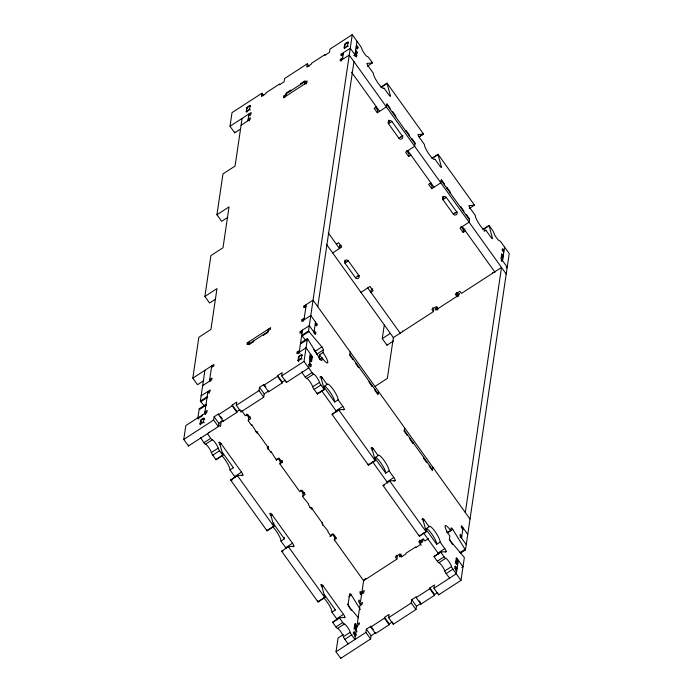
<?xml version="1.0" encoding="UTF-8"?>
<svg xmlns="http://www.w3.org/2000/svg" width="693" height="693" viewBox="0 0 693 693"><rect width="100%" height="100%" fill="white"/><g stroke="black" fill="none" stroke-linecap="round" stroke-linejoin="round"><path stroke-width="1.04" d="M265.8 386.859L264.033 384.398L259.494 387.344L264.206 393.91L263.721 397.176L241.034 411.893L236.322 405.327L236.807 402.053L232.268 404.998L236.98 411.564L236.859 412.387L223.241 421.214L218.538 414.639L218.659 413.825L214.12 416.77L218.823 423.336L218.347 426.602L188.47 445.98L183.766 439.414L185.802 425.597L197.903 417.749M203.699 380.7L197.522 384.71L192.81 378.144L198.848 337.292L210.941 329.444L216.978 288.6L204.877 296.448L209.581 303.014L215.636 299.09M204.877 296.448L210.906 255.596L223.007 247.748L229.036 206.904L216.935 214.752L221.647 221.318L227.694 217.394M216.935 214.752L222.973 173.908L235.074 166.06L242.108 118.399M240.012 129.383L234.719 132.822L230.007 126.247L232.016 112.63L261.893 93.26L263.652 95.721M188.47 445.98L188.6 445.114M234.719 132.822L234.84 131.965M199.237 408.731A2.763 0.563 57 0 1 199.679 409.39L206.488 404.972A2.763 0.563 57 0 0 206.046 404.314L199.237 408.731L197.756 418.763L202.295 415.817L202.408 415.003M204.227 405.769L200.814 401.741A2.763 0.563 57 0 1 200.355 401.143L204.911 370.296M201.455 421.734L200.572 420.504L203.976 418.295L203.447 421.855L202.616 422.739A2.417 0.528 -35.6 0 1 200.641 423.995L200.06 424.055L200.572 420.504A2.07 0.459 -35.6 0 1 202.365 418.789A2.07 0.459 -35.6 0 1 203.976 418.295L204.764 419.395M250.727 106.54L249.558 105.726A2.417 0.528 -35.6 0 0 247.583 106.991L246.734 107.926L246.214 111.426L246.803 112.249M200.641 437.655L203.881 442.749A2.763 0.563 57 0 0 205.449 444.265A5.527 1.117 57 0 1 208.567 447.306A5.527 1.117 57 0 1 211.365 452.529A2.763 0.563 57 0 0 212.76 455.136L216.077 459.754L222.877 455.336A2.763 0.563 57 0 0 222.851 455.015L219.395 442.273L218.546 442.827M209.459 381.193L211.72 365.878M247.912 120.799L248.917 113.99L250.173 115.74M250.138 105.717L249.619 109.225A2.07 0.459 -35.6 0 1 247.825 110.941A2.07 0.459 -35.6 0 1 246.214 111.426L249.619 109.225L250.208 110.04M207.415 433.48L210.689 438.331A2.763 0.563 57 0 0 212.249 439.856A5.527 1.117 57 0 1 215.367 442.896A5.527 1.117 57 0 1 218.174 448.111A2.763 0.563 57 0 0 219.568 450.719L222.877 455.336M218.347 426.602L213.635 420.036L214.12 416.77M261.893 93.26L261.408 96.526L265.947 93.59L266.069 92.767L279.677 83.94L279.556 84.754L284.095 81.817L284.58 78.543L307.268 63.834L309.035 66.294M221.249 420.954L220.469 426.264A2.763 0.563 57 0 1 218.78 424.896M223.241 421.214L223.363 420.391L218.823 423.336M236.859 412.387L232.146 405.812L232.268 404.998M268.182 330.734L270.443 329.27L270.686 327.633L247.245 342.836L247.003 344.473L249.272 343M285.949 94.646L283.68 96.119L283.437 97.756L306.878 82.554L307.12 80.916L304.851 82.389L306.029 84.026M249.532 341.354L249.03 344.638L253.569 341.692L253.69 340.878M285.724 96.275L286.183 93.018L290.722 90.073L290.601 90.887M241.034 411.893L241.121 411.278M263.522 334.494L263.401 335.317L267.94 332.371L268.434 329.097M300.433 84.511L300.554 83.697L305.093 80.752L304.625 84.009M263.721 397.176L259.009 390.609L259.494 387.344M307.268 63.834L306.782 67.1L311.322 64.154L311.443 63.34L325.052 54.513L324.93 55.327L329.47 52.391L329.955 49.116L352.261 34.65L360.282 45.833A2.763 0.563 57 0 1 361.685 48.441A5.527 1.117 57 0 0 364.483 53.664A5.527 1.117 57 0 0 367.602 56.705A2.763 0.563 57 0 1 369.161 58.221L372.47 62.838L367.264 66.294M309.589 355.111L310.724 354.383L308.714 367.992L286.408 382.467L281.696 375.892L282.181 372.626L277.642 375.571L282.354 382.138L282.233 382.952L268.615 391.788L263.912 385.213L264.033 384.398M257.519 431.73L257.285 433.368L251.646 424.523L251.524 425.337L248.389 420.963L248.865 417.697L246.353 414.18M268.615 391.788L268.702 391.224M282.233 382.952L277.521 376.386L277.642 375.571M267.983 446.327L267.749 447.964L270.885 452.347L271.006 451.524L276.646 460.369L276.879 458.74M286.408 382.467L286.547 381.548M302.469 496.335L305.197 494.568L302.053 490.194L299.783 491.666L279.903 463.929L280.267 461.486L281.774 460.498M299.454 350.589L297.184 352.061L296.942 353.699L306.02 347.808L312.3 356.566L312.058 358.203L310.776 359.026M314.232 330.622L315.809 332.805L315.566 334.442L309.286 325.684L300.208 331.575L299.965 333.203L302.235 331.73M304.227 318.252L301.957 319.724L301.715 321.361L310.793 315.471L317.073 324.229L316.831 325.866L315.263 323.674M470.027 519.092L313.054 300.156L303.984 306.037L303.742 307.675L306.011 306.202M342.68 57.857L340.41 59.329L340.168 60.958L349.246 55.076L506.219 274.012M355.206 53.196L356.774 55.388L356.531 57.025L350.251 48.267L341.173 54.149L340.939 55.787L343.2 54.314M279.903 463.929L282.172 462.465L282.415 460.828M299.289 358.082L298.51 356.99L301.914 354.781L301.377 358.342L300.554 359.225A2.417 0.528 -35.6 0 1 298.57 360.481L297.99 360.542L298.51 356.99A2.07 0.459 -35.6 0 1 300.303 355.275A2.07 0.459 -35.6 0 1 301.914 354.781L302.503 355.604M302.477 330.102L299.211 352.226L300 353.317M303.984 319.889L306.245 304.574M342.437 59.485L343.442 52.677M348.137 46.526L347.548 45.703L344.152 47.912A2.07 0.459 -35.6 0 0 345.764 47.427A2.07 0.459 -35.6 0 0 347.548 45.703L348.068 42.16L347.488 42.212A2.417 0.528 -35.6 0 0 345.512 43.468L344.664 44.413L344.152 47.912L344.742 48.735M302.018 371.691L301.914 372.41L305.223 377.027A2.763 0.563 57 0 0 306.782 378.543A5.527 1.117 57 0 1 309.901 381.583A5.527 1.117 57 0 1 312.699 386.807A2.763 0.563 57 0 0 314.102 389.414L317.411 394.031L324.22 389.613A2.763 0.563 57 0 0 324.185 389.293L320.738 376.55L319.889 377.105M324.22 389.613L320.911 384.996A2.763 0.563 57 0 1 319.508 382.389A5.527 1.117 57 0 0 316.71 377.174A5.527 1.117 57 0 0 313.591 374.133A2.763 0.563 57 0 1 312.032 372.609L304.01 361.425L307.38 338.591L300.571 343.009A2.763 0.563 57 0 1 301.013 343.667L307.822 339.249A2.763 0.563 57 0 0 307.38 338.591M319.638 359.615L322.184 357.96A9.208 1.862 57 0 0 327.824 362.534A9.208 1.862 57 0 0 322.99 352.512L323.371 349.922A2.763 0.563 57 0 0 321.924 346.916L308.957 331.601A2.763 0.563 57 0 1 308.498 331.011L352.261 34.65M313.998 332.25L315.506 322.046M317.766 306.722L353.958 61.642M356.973 41.216L354.963 54.834L353.828 55.57M309.996 366.926L310.854 366.372L311.088 364.735L309.52 362.552M310.741 361.885L311.59 361.33L311.833 359.702L310.265 357.51L309.416 358.064M355.665 50.069L357.233 52.261L356.99 53.889L355.422 51.706M356.41 45.028L357.978 47.219L357.735 48.856L356.167 46.665M319.057 358.35L319.586 354.721L322.99 352.512M322.184 357.96L321.803 360.542A2.763 0.563 57 0 1 320.114 359.173L307.822 339.249M339.96 245.244L339.475 248.51L328.257 232.865M345.071 260.178A2.07 1.975 8.4 0 0 345.331 260.672L344.967 263.123L355.431 277.72A2.07 1.975 8.4 0 0 358.316 278.257A2.07 1.975 8.4 0 0 358.835 275.511L348.371 260.914A2.07 1.975 8.4 0 0 345.495 260.377A2.07 1.975 8.4 0 0 344.967 263.123L348.371 260.914M311.937 507.631L311.703 509.268L308.558 504.885L308.68 504.071L302.806 496.864L303.283 493.589L300.797 490.116M389.899 108.818L390.02 108.004L386.876 103.621L386.399 106.887L377.321 112.777L377.685 110.326L375.173 106.817M322.401 522.227L322.167 523.865L328.04 531.072L327.919 531.895L331.055 536.269L331.297 534.632M350.208 351.975L349.722 355.24L352.867 359.615L352.98 358.801M388.972 120.443L388.487 123.709L398.951 138.305A2.07 1.975 8.4 0 0 401.827 138.843A2.07 1.975 8.4 0 0 402.356 136.097L391.891 121.5A2.07 1.975 8.4 0 0 389.007 120.963A2.07 1.975 8.4 0 0 388.487 123.709L391.891 121.5M355.596 362.448L355.483 363.271L358.619 367.645L358.74 366.831M392.515 112.465L392.636 111.651L395.772 116.026L395.651 116.848M396.214 555.206L397.254 556.67L396.898 559.121L363.617 580.699L334.321 539.83L334.684 537.378M369.204 381.427L369.083 382.241L372.219 386.625L372.34 385.802M406.115 131.445L406.237 130.622L409.381 135.005L409.26 135.819M410.984 155.093L408.714 156.566L409.078 154.115L406.566 150.606M373.276 629.478L370.92 626.195L366.38 629.14L371.093 635.706L370.608 638.981L340.739 658.35L336.027 651.784L338.071 637.967L343.364 634.537M393.598 340.895L386.98 345.192L382.276 338.617L384.286 325.008M374.956 389.449L374.835 390.272L377.98 394.646L378.465 391.38M411.876 139.466L411.997 138.652L415.133 143.027L414.648 146.301L405.578 152.183L408.714 156.566M340.739 658.35L340.869 657.484M386.98 345.192L387.11 344.334M348.232 643.217L348.129 643.936L344.819 639.318A2.763 0.563 57 0 1 343.416 636.711A5.527 1.117 57 0 0 340.618 631.488A5.527 1.117 57 0 0 337.5 628.447A2.763 0.563 57 0 1 335.94 626.931L332.631 622.314L339.431 617.896L342.74 622.513A2.763 0.563 57 0 0 344.308 624.038A5.527 1.117 57 0 1 347.427 627.078A5.527 1.117 57 0 1 350.225 632.293A2.763 0.563 57 0 0 351.628 634.901L354.937 639.518L355.5 635.706L353.932 633.515L354.166 631.886L353.317 632.44M357.025 631.765L354.669 628.482L354.911 626.844L354.062 627.399M355.206 629.868L356.479 629.036L356.704 627.537L355.137 625.346L355.379 623.717L354.521 624.263M363.141 593.572L361.963 591.935L363.738 579.885M402.442 331.696L402.564 330.882M370.608 638.981L365.904 632.406L366.38 629.14M444.317 184.719L444.438 183.896L441.294 179.522L440.817 182.787L431.739 188.678L432.103 186.226L430.214 183.593M446.491 531.756A9.208 1.862 57 0 1 447.262 532.787L450.667 530.587A9.208 1.862 57 0 0 445.027 526.004A9.208 1.862 57 0 0 449.861 536.027L449.48 538.617A2.763 0.563 57 0 0 450.926 541.623L463.903 556.938A2.763 0.563 57 0 1 464.353 557.536L460.984 580.37L438.669 594.837L433.965 588.27L434.442 584.996L429.911 587.941L434.615 594.507L434.494 595.33L420.885 604.157L416.172 597.583L416.294 596.768L411.755 599.714L416.467 606.28L415.982 609.545L393.295 624.263L388.591 617.697L389.068 614.422L384.537 617.368L389.241 623.934L389.119 624.757L375.511 633.584L370.798 627.018L370.92 626.195M404.625 427.867L404.14 431.141L407.285 435.516L407.397 434.702M375.511 633.584L375.589 633.073M443.381 196.344L442.905 199.61L453.369 214.206A2.07 1.975 8.4 0 0 456.245 214.743A2.07 1.975 8.4 0 0 456.774 211.997L446.309 197.401A2.07 1.975 8.4 0 0 443.425 196.864A2.07 1.975 8.4 0 0 442.905 199.61L446.309 197.401M410.013 438.348L409.901 439.163L413.037 443.546L413.158 442.732M446.933 188.366L447.054 187.552L450.19 191.926L450.069 192.741M389.119 624.757L384.416 618.191L384.537 617.368M375.234 386.278L387.335 378.43L393.364 337.578L433.446 311.59L433.809 309.139L432.761 307.675M401.316 554.036L399.506 555.206L399.272 556.843L401.542 555.37L401.299 557.007L405.829 554.062L405.951 553.248L415.783 546.872L415.661 547.687L420.201 544.741L420.443 543.113L422.713 541.64L422.955 540.003L420.253 541.761M437.647 307.389L435.94 308.489L435.698 310.126L459.147 294.923L459.39 293.286L457.12 294.759L458.298 296.405M393.295 624.263L393.433 623.345M423.622 457.328L423.501 458.142L426.637 462.517L426.758 461.703M460.533 207.337L460.654 206.523L463.799 210.906L463.678 211.72M465.401 230.994L463.132 232.458L463.496 230.007L460.984 226.507M429.374 465.35L429.253 466.172L432.397 470.547L432.882 467.281M466.294 215.367L466.415 214.553L469.551 218.927L469.066 222.193L459.996 228.084L463.132 232.458M415.982 609.545L411.278 602.979L411.755 599.714M457.12 294.759L457.354 293.122L456.228 293.858M420.885 604.157L421.006 603.334L416.467 606.28M434.494 595.33L429.79 588.755L429.911 587.941M438.669 594.837L438.764 594.222M450.667 530.587L451.048 527.997A2.763 0.563 57 0 1 452.737 529.365L465.029 549.289A2.763 0.563 57 0 0 465.471 549.947L460.369 553.257M492.437 273.328L492.524 272.721M449.506 577.971L446.153 573.596A2.763 0.563 57 0 1 444.759 570.989A5.527 1.117 57 0 0 441.961 565.765A5.527 1.117 57 0 0 438.834 562.725A2.763 0.563 57 0 1 437.274 561.209L433.965 556.592L440.774 552.174L444.083 556.791A2.763 0.563 57 0 0 445.642 558.315A5.527 1.117 57 0 1 448.761 561.356A5.527 1.117 57 0 1 451.559 566.571A2.763 0.563 57 0 0 452.962 569.178L460.984 580.37M455.561 570.815L456.834 569.984L455.266 567.792L455.509 566.164L454.66 566.718M457.579 564.951L456.011 562.759L456.254 561.122L455.396 561.676M457.189 562.37L458.038 561.815L456.47 559.623L456.713 557.995L455.864 558.541M461.547 538.054L463.063 527.841M465.324 512.525L501.507 267.446L461.425 293.442L459.857 291.251L455.318 294.196L457.207 296.821M504.53 247.02L502.52 260.637L501.385 261.374M465.471 549.947L509.234 253.586L501.212 242.403A2.763 0.563 57 0 0 499.653 240.887A5.527 1.117 57 0 1 496.535 237.846A5.527 1.117 57 0 1 493.737 232.631A2.763 0.563 57 0 0 492.333 230.015L489.024 225.398L483.073 229.262M246.717 108.03L250.121 105.821M344.655 44.508L348.051 42.308M230.007 126.247L251.187 112.517L250.944 114.154L248.674 115.618M286.079 93.824L304.989 81.557L306.245 83.316M356.28 48.319L357.978 47.219M241.103 125.208L250.173 119.326L250.416 117.689L248.146 119.161L249.324 120.807M355.535 53.361L357.233 52.261M355.067 56.497L356.774 55.388M381.089 87.023L387.041 83.16L423.466 133.957L419.213 136.72M381.124 87.353L387.075 83.489A2.763 0.563 57 0 1 387.041 83.229M376.455 106.921L374.185 108.394L377.321 112.777M398.951 138.305L402.356 136.097M419.109 136.859L423.362 134.096L417.974 134.511A2.763 0.563 57 0 0 419.421 137.517L424.393 144.447A9.208 1.862 57 0 0 429.218 154.47A9.208 1.862 57 0 0 434.857 159.043L439.83 165.974A2.763 0.563 57 0 0 441.519 167.351L438.063 154.608A2.763 0.563 57 0 1 438.028 154.348L432.077 158.143M432.111 158.472L438.063 154.608M336.339 244.135L338.608 242.663L341.744 247.037L332.675 252.928M430.873 182.822L428.603 184.295L431.739 188.678M339.388 246.353L341.199 245.175M192.81 378.144L213.99 364.405L213.747 366.043L211.478 367.515M249.168 343.806L268.078 331.54M355.431 277.72L358.835 275.511M453.369 214.206L456.774 211.997M469.248 208.532L474.454 205.076L438.037 154.279M202.651 385.611L211.729 379.721L211.963 378.092L209.693 379.565L210.871 381.202M201.143 395.824L210.213 389.934L209.979 391.571L207.709 393.044M360.923 292.333L370.001 286.452L373.137 290.826L370.868 292.299L371.231 289.847L372.747 288.868M315.367 325.338L317.073 324.229M463.496 230.007L465.012 229.028M200.355 401.143L207.164 396.734A2.763 0.563 57 0 0 207.614 397.323L200.814 401.741M308.498 331.011L301.689 335.421A2.763 0.563 57 0 0 302.148 336.018L306.245 340.852M302.148 336.018L308.957 331.601M314.102 333.913L315.809 332.805M483.099 229.591L489.059 225.727A2.763 0.563 57 0 1 489.024 225.468M484.147 231.263L485.845 230.163L490.817 237.093A2.763 0.563 57 0 0 492.506 238.47L489.059 225.727M200.069 423.908L203.473 421.699L204.262 422.799M301.412 358.186L298.007 360.395L298.787 361.486M313.756 349.722L315.116 351.334L321.924 346.916M218.538 414.639L232.146 405.812M263.912 385.213L277.521 376.386M309.632 356.566L310.49 356.011L312.058 358.203M183.766 439.414L213.635 420.036M236.322 405.327L259.009 390.609M281.696 375.892L304.01 361.425M311.018 357.397L312.3 356.566M323.371 349.922L316.571 354.34A2.763 0.563 57 0 0 315.116 351.334M310.135 360.802L311.833 359.702M308.428 364.735L309.277 364.18L310.854 366.372M236.98 411.564L240.099 409.546M264.206 393.91L268.46 391.147M282.354 382.138L285.473 380.119M309.814 365.566L311.088 364.735M208.662 432.649L209.511 432.094M203.881 442.749L210.689 438.331M305.223 377.027L312.032 372.609M205.449 444.265L212.249 439.856M306.782 378.543L313.591 374.133M248.415 417.992L250.234 416.814M248.051 420.443L250.779 418.676L247.635 414.293L245.365 415.765L241.623 410.551M501.515 256.973L503.222 255.873L501.654 253.681L501.411 255.319L502.979 257.501M501.056 260.109L502.754 259L501.186 256.817L500.944 258.446L507.224 267.203L506.089 267.94M382.276 338.617L390.211 333.472M219.386 444.75L221.093 443.641L241.493 472.106A2.763 0.563 57 0 1 242.948 475.112L242.091 475.667M321.154 378.75L322.427 377.919L327.139 384.494A9.667 1.958 57 0 1 333.056 389.293A9.667 1.958 57 0 1 338.123 399.818L342.836 406.384A2.763 0.563 57 0 1 344.282 409.39L343.433 409.944M211.365 452.529L218.174 448.111M312.699 386.807L319.508 382.389M212.76 455.136L219.568 450.719M314.102 389.414L320.911 384.996M338.123 399.818L334.719 402.027L323.735 386.694L327.139 384.494M222.851 455.015L216.043 459.424A2.763 0.563 57 0 1 216.077 459.684M317.42 393.962A2.763 0.563 57 0 0 317.377 393.702L324.185 389.293M235.256 477.382A2.763 0.563 57 0 0 234.693 476.524L229.981 469.949L233.385 467.749A9.667 1.958 57 0 0 233.402 467.515M234.693 476.524L241.493 472.106M321.699 390.817L336.027 410.802L342.836 406.384M276.308 459.849L279.028 458.082L282.172 462.465M269.542 513.946L270.391 513.392A2.763 0.563 57 0 1 272.08 514.76L292.489 543.225A2.763 0.563 57 0 1 293.936 546.231L293.087 546.786M370.876 448.224L371.725 447.669A2.763 0.563 57 0 1 373.414 449.038L378.127 455.604A9.667 1.958 57 0 1 384.043 460.412A9.667 1.958 57 0 1 389.111 470.937L393.823 477.503A2.763 0.563 57 0 1 395.27 480.509L393.996 481.34M302.832 493.884L304.651 492.714M270.807 515.592L272.08 514.76M371.717 450.147L373.414 449.038M389.111 470.937L385.715 473.137L374.722 457.813L378.127 455.604M267.074 530.803A2.763 0.563 57 0 0 267.03 530.543L273.839 526.134L270.391 513.392M368.407 465.081A2.763 0.563 57 0 0 368.373 464.821L375.182 460.412L371.725 447.669M286.27 548.535A2.763 0.563 57 0 0 285.681 547.643L280.968 541.068L284.373 538.859A9.667 1.958 57 0 0 284.165 537.335M285.681 547.643L292.489 543.225M372.695 461.936L387.015 481.921L393.823 477.503M329.816 536.339L333.446 533.982L336.59 538.357L334.321 539.83M320.53 585.057L321.379 584.511A2.763 0.563 57 0 1 323.068 585.88L343.477 614.345A2.763 0.563 57 0 1 344.923 617.35L344.075 617.905M421.864 519.334L422.721 518.788A2.763 0.563 57 0 1 424.411 520.157L429.114 526.723A9.667 1.958 57 0 1 435.031 531.531A9.667 1.958 57 0 1 440.107 542.056L444.811 548.622A2.763 0.563 57 0 1 446.266 551.628L445.408 552.182M321.795 586.711L323.068 585.88M423.128 520.989L424.411 520.157M440.107 542.056L436.703 544.256L425.71 528.932L429.114 526.723M288.444 546.777L324.861 597.574L318.052 601.992A2.763 0.563 57 0 0 318.026 601.663L324.826 597.253L321.379 584.511M419.395 536.2A2.763 0.563 57 0 0 419.36 535.94L426.169 531.531L422.721 518.788M364.501 579.391L366.008 578.412M428.473 538.643L424.878 540.973L423.31 538.782L418.771 541.727L421.283 545.226M348.848 596.742L351.403 595.088L360.343 609.58M447.635 532.683L452.737 529.365M361.963 591.935L364.232 590.462L363.99 592.099L360.36 594.447M337.396 619.889A2.763 0.563 57 0 0 336.668 618.754L331.964 612.188L335.369 609.979A9.667 1.958 57 0 0 335.369 609.485M460.091 537.525L461.789 536.425L460.221 534.234L459.979 535.871L466.259 544.629M336.668 618.754L343.477 614.345M423.683 533.056L438.011 553.031L444.811 548.622M359.762 604.071L362.482 602.304L362.24 603.941L359.97 605.413L357.19 624.272L359.459 622.799L359.217 624.436L355.526 626.827M335.94 626.931L342.74 622.513M437.274 561.209L444.083 556.791M337.5 628.447L344.308 624.038M438.834 562.725L445.642 558.315M459.927 552.598L465.029 549.289M354.288 625.9L355.137 625.346M455.622 560.178L456.47 559.623M457.146 560.914L458.281 560.178L456.271 573.795L433.965 588.27M353.82 629.036L354.669 628.482M455.162 563.314L456.011 562.759M355.856 628.092L356.704 627.537M343.416 636.711L350.225 632.293M444.759 570.989L451.559 566.571M456.548 564.145L457.822 563.314L456.254 561.122M344.819 639.318L351.628 634.901M446.153 573.596L452.962 569.178M353.075 634.069L353.932 633.515M454.417 568.347L455.266 567.792M455.379 569.455L457.077 568.355L455.509 566.164M354.651 636.261L355.5 635.706M461.859 567.489L462.993 566.753L456.713 557.995M370.798 627.018L384.416 618.191M416.172 597.583L429.79 588.755M336.027 651.784L365.904 632.406M388.591 617.697L411.278 602.979M371.093 635.706L375.346 632.952M389.241 623.934L392.359 621.916M434.615 594.507L437.733 592.489M372.375 62.976L366.978 63.392A2.763 0.563 57 0 0 368.433 66.398L373.397 73.328A9.208 1.862 57 0 0 378.231 83.351A9.208 1.862 57 0 0 383.861 87.924L388.834 94.854A2.763 0.563 57 0 0 390.523 96.232L387.075 83.489M474.35 205.215L468.962 205.622A2.763 0.563 57 0 0 470.408 208.636L475.381 215.566A9.208 1.862 57 0 0 480.214 225.589A9.208 1.862 57 0 0 485.845 230.163M344.282 409.39L338.894 409.797L332.086 414.215L333.099 414.137M242.948 475.112L237.552 475.519L230.743 479.937L232.432 479.807M395.27 480.509L389.882 480.916L382.978 485.472L419.395 536.269L426.195 531.852L389.778 481.055M383.073 485.334L384.424 485.23M293.936 546.231L288.548 546.638L281.635 551.195L318.052 601.992M281.739 551.056L283.082 550.952M446.266 551.628L440.869 552.035L434.069 556.453L434.736 556.401M344.923 617.35L339.535 617.758L332.727 622.175L333.74 622.097M358.463 617.827L349.593 607.345A2.763 0.563 57 0 1 348.137 604.339L349.705 593.719A2.763 0.563 57 0 1 351.403 595.088M503.967 250.831L502.39 248.648L502.156 250.277L503.724 252.469M348.068 42.204L348.657 43.027M344.664 44.413L345.253 45.227M386.755 104.435L415.012 143.849M441.172 180.336L469.43 219.75M341.173 54.149L342.351 55.795M389.501 122.167L388.851 121.258A2.07 1.975 8.4 0 1 388.478 120.184M443.918 198.068L443.269 197.158A2.07 1.975 8.4 0 1 442.948 196.474M351.516 72.141L379.591 111.304M407.848 150.71L434.009 187.205M462.266 226.611L495.01 272.28M340.41 59.329L341.588 60.967M456.315 292.619L458.194 295.244M438.297 309.078L436.417 306.453L431.878 309.399L433.446 311.59M283.68 96.119L284.858 97.765M435.94 308.489L437.118 310.135M246.734 107.926L247.323 108.749M367.732 287.916L400.476 333.584M345.331 260.672L345.989 261.582M326.438 244.239L393.667 338.002M349.844 354.426L378.101 393.832M404.262 430.318L432.519 469.733M303.984 306.037L305.154 307.683M467.766 534.416L461.486 525.658L461.243 527.286L462.82 529.478M301.957 319.724L303.136 321.37M300.208 331.575L301.386 333.212M310.022 359.147L311.59 361.33M297.184 352.061L298.362 353.707M301.394 358.29L301.983 359.113M297.99 360.499L298.579 361.313M419.759 540.15L421.647 542.775M401.749 556.618L399.861 553.984L395.322 556.929L396.898 559.121M247.245 342.836L248.423 344.482M399.506 555.206L400.684 556.851M419.239 600.874L420.417 602.52M278.369 458.844L280.864 462.318M332.172 533.879L335.317 538.27M362.032 594.005L360.152 591.38L359.91 593.009L361.477 595.2L360.455 602.148L358.887 599.956L358.645 601.593L361.157 605.093M209.208 393.156L207.952 391.406L204.678 413.53L205.466 414.631M220.426 416.294L222.184 418.754M206.098 413.539L204.92 411.902L207.19 410.429L206.947 412.058L197.877 417.948L198.657 419.04M355.379 623.717L357.727 627M354.911 626.844L356.479 629.036M354.166 631.886L356.523 635.169M233.385 467.749L222.392 452.416A9.667 1.958 57 0 1 222.444 452.234M284.373 538.859L273.389 523.536A9.667 1.958 57 0 1 274.081 523.05M335.369 609.979L324.376 594.655A9.667 1.958 57 0 1 324.497 594.325M200.06 424.012L200.649 424.835M449.281 539.215L452.633 544.646M347.384 604.036L351.299 610.368M419.144 535.143L419.36 535.94M368.156 464.024L368.373 464.821M317.169 392.905L317.377 393.702M317.81 600.866L318.026 601.663M266.822 529.747L267.03 530.543M219.395 442.273A2.763 0.563 57 0 1 221.093 443.641M273.839 526.134A2.763 0.563 57 0 1 273.874 526.394M324.826 597.253A2.763 0.563 57 0 1 324.87 597.513M355.405 630.725A2.07 0.459 -35.6 0 1 356.245 630.673L355.726 634.173L354.885 635.109A2.417 0.528 -35.6 0 1 354.418 635.464M323.614 597.738A9.667 1.958 57 0 1 329.357 605.491A9.667 1.958 57 0 1 331.964 612.188M272.626 526.628A9.667 1.958 57 0 1 278.361 534.372A9.667 1.958 57 0 1 280.968 541.068M221.63 455.509A9.667 1.958 57 0 1 227.373 463.253A9.667 1.958 57 0 1 229.981 469.949M402.928 135.525A2.07 1.975 8.4 0 1 400.857 136.72M457.034 211.928A2.07 1.975 8.4 0 1 454.851 212.543M359.095 275.442A2.07 1.975 8.4 0 1 357.337 276.135M268.442 446.569A2.07 1.975 8.4 0 1 267.195 447.687M255.44 431.687A2.07 1.975 8.4 0 1 257.398 432.553L267.87 447.15A2.07 1.975 8.4 0 1 267.888 449.367M309.65 507.623A2.07 1.975 8.4 0 1 311.815 508.454L322.288 523.05A2.07 1.975 8.4 0 1 322.41 525.103M320.738 376.55A2.763 0.563 57 0 1 322.427 377.919M336.027 410.802A2.763 0.563 57 0 1 336.737 411.893M375.182 460.412A2.763 0.563 57 0 1 375.216 460.672M387.015 481.921A2.763 0.563 57 0 1 387.742 483.047M426.169 531.531A2.763 0.563 57 0 1 426.204 531.791M438.011 553.031A2.763 0.563 57 0 1 438.669 554.053M425.71 528.932A9.667 1.958 57 0 1 431.626 533.74A9.667 1.958 57 0 1 436.703 544.256M374.722 457.813A9.667 1.958 57 0 1 380.639 462.621A9.667 1.958 57 0 1 385.715 473.137M323.735 386.694A9.667 1.958 57 0 1 329.651 391.502A9.667 1.958 57 0 1 334.719 402.027M319.586 354.721A9.208 1.862 57 0 1 322.098 358.636M237.456 475.658L230.648 480.076L267.065 530.873L273.874 526.455L237.456 475.658M338.79 409.935L331.982 414.353L368.399 465.15L375.208 460.732L338.79 409.935"/></g></svg>
